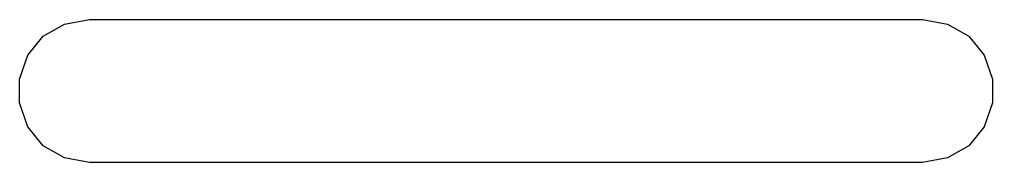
# Model space of a CAD drawing. Extents: x 100.3 to 129.7, y -169.9 to -105.7.
# Drawn here: x 123.481 to 124.299, y -117.367 to -117.247 of the extents above; entities that cross this region are included whole.
import ezdxf

# ---------------------------------------------------------------- set-up
doc = ezdxf.new("R2010")
doc.units = 0
doc.header["$MEASUREMENT"] = 0
doc.layers.add('BLACK', color=7, linetype='CONTINUOUS')

msp = doc.modelspace()

# ---------------------------------------------------------------- linework, layer by layer
at = {"layer": 'Black'}
for p, q in [((123.501, -117.261), (123.519, -117.251)), ((123.519, -117.251), (123.54, -117.247)), ((123.54, -117.247), (124.24, -117.247)), ((124.24, -117.247), (124.261, -117.251)), ((124.261, -117.251), (124.279, -117.261)), ((123.488, -117.277), (123.501, -117.261)), ((124.279, -117.261), (124.292, -117.277)), ((123.481, -117.297), (123.488, -117.277)), ((124.292, -117.277), (124.299, -117.297)), ((123.481, -117.317), (123.481, -117.297)), ((124.299, -117.297), (124.299, -117.317)), ((123.488, -117.337), (123.481, -117.317)), ((124.299, -117.317), (124.292, -117.337)), ((123.501, -117.353), (123.488, -117.337)), ((124.292, -117.337), (124.279, -117.353)), ((123.519, -117.363), (123.501, -117.353)), ((124.279, -117.353), (124.261, -117.363)), ((123.54, -117.367), (123.519, -117.363)), ((124.261, -117.363), (124.24, -117.367)), ((124.24, -117.367), (123.54, -117.367))]:
    msp.add_line(p, q, dxfattribs=at)

doc.saveas('drawing.dxf')
